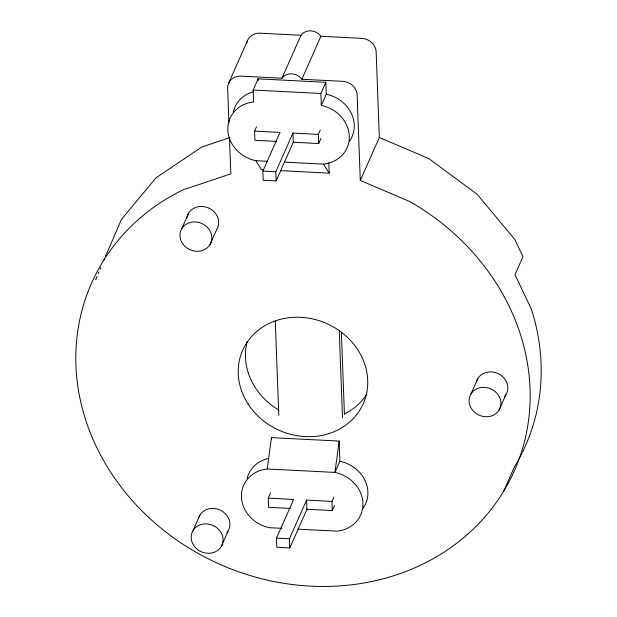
<?xml version="1.0" encoding="UTF-8"?>
<svg xmlns="http://www.w3.org/2000/svg" width="617" height="617" viewBox="0 0 617 617"><rect width="100%" height="100%" fill="white"/><g stroke="black" fill="none" stroke-linecap="round" stroke-linejoin="round"><path stroke-width="0.93" d="M281.815 528.329L269.413 527.697A32.932 29.184 23.9 0 1 241.44 496.963A32.932 29.184 23.9 0 1 267.238 468.974L271.434 437.615L339.157 441.07L339.905 461.254A32.932 29.184 23.9 0 1 363.135 508.138M339.157 441.07L334.954 472.429A32.932 29.184 23.9 0 1 362.927 503.156A32.932 29.184 23.9 0 1 337.137 531.152L298.026 529.155M95.627 279.756L97.093 276.285M98.188 273.686L98.921 271.95M100.023 269.344L100.756 267.608M103.687 260.667L104.42 258.932M105.515 256.325L106.247 254.59M106.633 253.734L121.503 219.351L155.978 177.866L201.767 147.016L229.902 137.576M228.529 83.426L247.571 40.46M181.838 228.575L188.694 213.104M263.397 169.791L261.485 169.69L255.785 160.675A32.932 29.184 23.9 0 1 227.812 129.94A32.932 29.184 23.9 0 1 253.61 101.952L253.163 90.028L258.114 78.853L325.83 82.308L326.277 94.231A32.932 29.184 23.9 0 1 349.507 141.116M276.586 141.401L254.952 140.298L254.613 131.128L256.518 126.824M228.938 122.899L227.65 88.293A14.199 12.587 23.9 0 1 241.116 76.153L281.946 78.236L300.988 35.269A12.17 10.79 23.9 0 1 320.902 36.28L361.732 38.362A14.199 12.587 23.9 0 1 376.154 51.921L379.332 137.483L360.289 180.449L409.773 201.558A231.298 204.975 23.9 0 1 481.9 520.285A231.298 204.975 23.9 0 1 134.043 502.554A231.298 204.975 23.9 0 1 182.725 189.99L230.827 173.847L229.47 137.321M209.981 244.656A16.235 14.384 23.9 0 0 195.365 221.935A16.235 14.384 23.9 0 0 182.385 243.252A16.235 14.384 23.9 0 0 209.981 244.656L216.837 229.192A16.235 14.384 23.9 0 0 207.374 207.505A16.235 14.384 23.9 0 0 186.897 218.426M281.946 78.236A12.17 10.79 23.9 0 1 301.867 79.254L320.902 36.28M320.254 130.071L318.349 134.375L292.952 133.079L293.291 142.257L276.154 180.928L263.212 180.264L262.873 171.094L280.01 132.416L254.613 131.128M276.154 180.928L275.814 171.75L292.952 133.079M284.398 162.132L323.501 164.13A32.932 29.184 23.9 0 0 349.299 136.141A32.932 29.184 23.9 0 0 321.326 105.407L320.879 93.475L325.83 82.308M321.326 105.407L326.277 94.231M293.291 142.257L318.688 143.553L320.979 138.385M193.052 530.527L199.908 515.056M221.195 546.616A16.235 14.384 23.9 0 0 206.579 523.895A16.235 14.384 23.9 0 0 193.599 545.212A16.235 14.384 23.9 0 0 221.195 546.616L228.051 531.144M290.214 508.423L268.58 507.321L268.241 498.143L270.524 492.991M333.882 497.101L331.977 501.397L306.58 500.102L306.927 509.28L289.789 547.95L276.84 547.287L276.501 538.117L293.638 499.438L268.241 498.143M289.789 547.95L289.442 538.772L306.58 500.102M339.905 461.254L334.954 472.429L267.238 468.974M306.927 509.28L332.316 510.567L334.599 505.416M470.948 394.001L477.805 378.537M499.091 410.089A16.235 14.384 23.9 0 0 484.476 387.368A16.235 14.384 23.9 0 0 471.496 408.685A16.235 14.384 23.9 0 0 499.091 410.089L505.948 394.625M503.495 491.572L514.539 466.653A231.298 204.975 23.9 0 0 531.33 309.063L514.979 274.696L522.977 256.649L514.771 239.404L477.08 194.239L428.815 158.592L379.332 137.483M300.988 35.269L260.158 33.187A14.199 12.587 23.9 0 0 246.754 43.653M301.867 79.254L342.69 81.336A14.199 12.587 23.9 0 1 357.112 94.887L360.289 180.449M253.163 90.028L320.879 93.475M255.785 160.675L267.23 161.261M280.565 170.662L329.208 173.146L328.815 162.572M262.873 171.094L275.814 171.75M276.501 538.117L289.442 538.772M323.501 164.13L329.208 173.146M341.394 332.563L344.425 414.285M339.273 331.098L342.489 417.624M318.349 134.375L318.688 143.553M331.977 501.397L332.316 510.567M275.29 321.118L278.791 415.334M258.114 78.853L258.184 80.688M271.434 437.615L271.511 439.535M476.347 381.992A16.235 14.384 23.9 0 1 498.906 374.018A16.235 14.384 23.9 0 1 504.212 396.87M198.45 518.519A16.235 14.384 23.9 0 1 220.539 510.298A16.235 14.384 23.9 0 1 226.956 532.687M366.876 394.101A65.942 58.438 23.9 0 1 344.494 413.922M278.946 410.143A65.942 58.438 23.9 0 1 247.116 341.995M247.209 478.113A32.932 29.184 23.9 0 1 268.542 458.4M233.38 111.924A32.932 29.184 23.9 0 1 253.132 91.825M248.026 403.911A65.942 58.438 23.9 0 0 360.143 409.626A65.942 58.438 23.9 0 0 300.764 317.308A65.942 58.438 23.9 0 0 248.026 403.911"/></g></svg>
